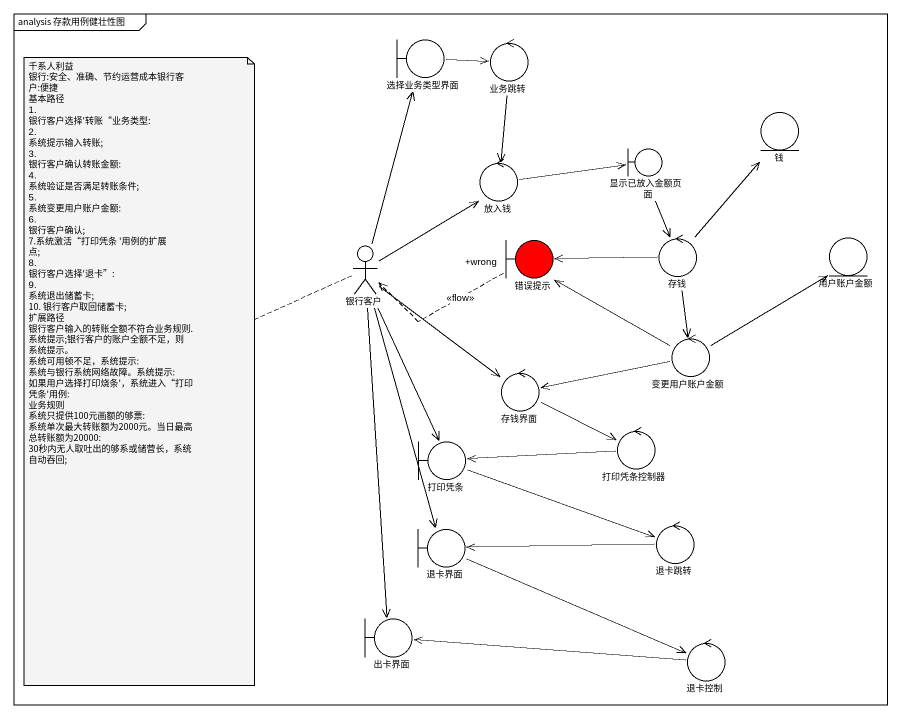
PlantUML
@startuml
mainframe analysis 存款用例健壮性图
boundary 选择业务类型界面
control 业务跳转
entity 钱
boundary 显示已放入金额页面
control 放入钱
actor 银行客户
boundary 错误提示 #FF0000
control 存钱
entity 用户账户金额
control 变更用户账户金额
control 存钱界面
control 打印凭条控制器
boundary 打印凭条
boundary 退卡界面
control 退卡跳转
boundary 出卡界面
control 退卡控制
选择业务类型界面 -right-> 业务跳转
业务跳转 --> 放入钱
显示已放入金额页面 --> 存钱
放入钱 -right- 显示已放入金额页面
放入钱 -right-> 显示已放入金额页面
银行客户 -up-> 选择业务类型界面
银行客户 -up-> 放入钱
银行客户 --> 存钱界面
银行客户 --> 打印凭条
银行客户 --> 退卡界面
银行客户 --> 出卡界面
错误提示 "+wrong" .left.> 银行客户 : <<flow>>
存钱 -up-> 钱
存钱 -left-> 错误提示
存钱 --> 变更用户账户金额
变更用户账户金额 -up-> 错误提示
变更用户账户金额 -up-> 用户账户金额
变更用户账户金额 -left-> 存钱界面
存钱界面 -right-> 打印凭条控制器
打印凭条控制器 -left-> 打印凭条
打印凭条 -right-> 退卡跳转
退卡界面 -right-> 退卡控制
退卡跳转 -left-> 退卡界面
退卡控制 -left-> 出卡界面
note left of 银行客户
  千系人利益
  银行:安全、准确、节约运营成本银行客
  户:便捷
  基本路径
  1.
  银行客户选择'转账“业务类型:
  2.
  系统提示输入转账;
  3.
  银行客户确认转账金额:
  4.
  系统验证是否满足转账条件;
  5.
  系统变更用户账户金额:
  6.
  银行客户确认;
  7.系统激活“打印凭条 '用例的扩展
  点;
  8.
  银行客户选择'退卡”:
  9.
  系统退出储蓄卡;
  10. 银行客户取回储蓄卡;
  扩展路径
  银行客户输入的转账全额不符合业务规则.
  系统提示;银行客户的账户全额不足，则
  系统提示。
  系统可用顿不足，系统提示:
  系统与银行系统网络故障。系统提示:
  如果用户选择打印烧条'，系统进入“打印
  凭条'用例:
  业务规则
  系统只提供100元画额的够票:
  系统单次最大转账额为2000元。当日最高
  总转账额为20000:
  30秒内无人取吐出的够系或储营长，系统
  自动吞回;
end note
@enduml
